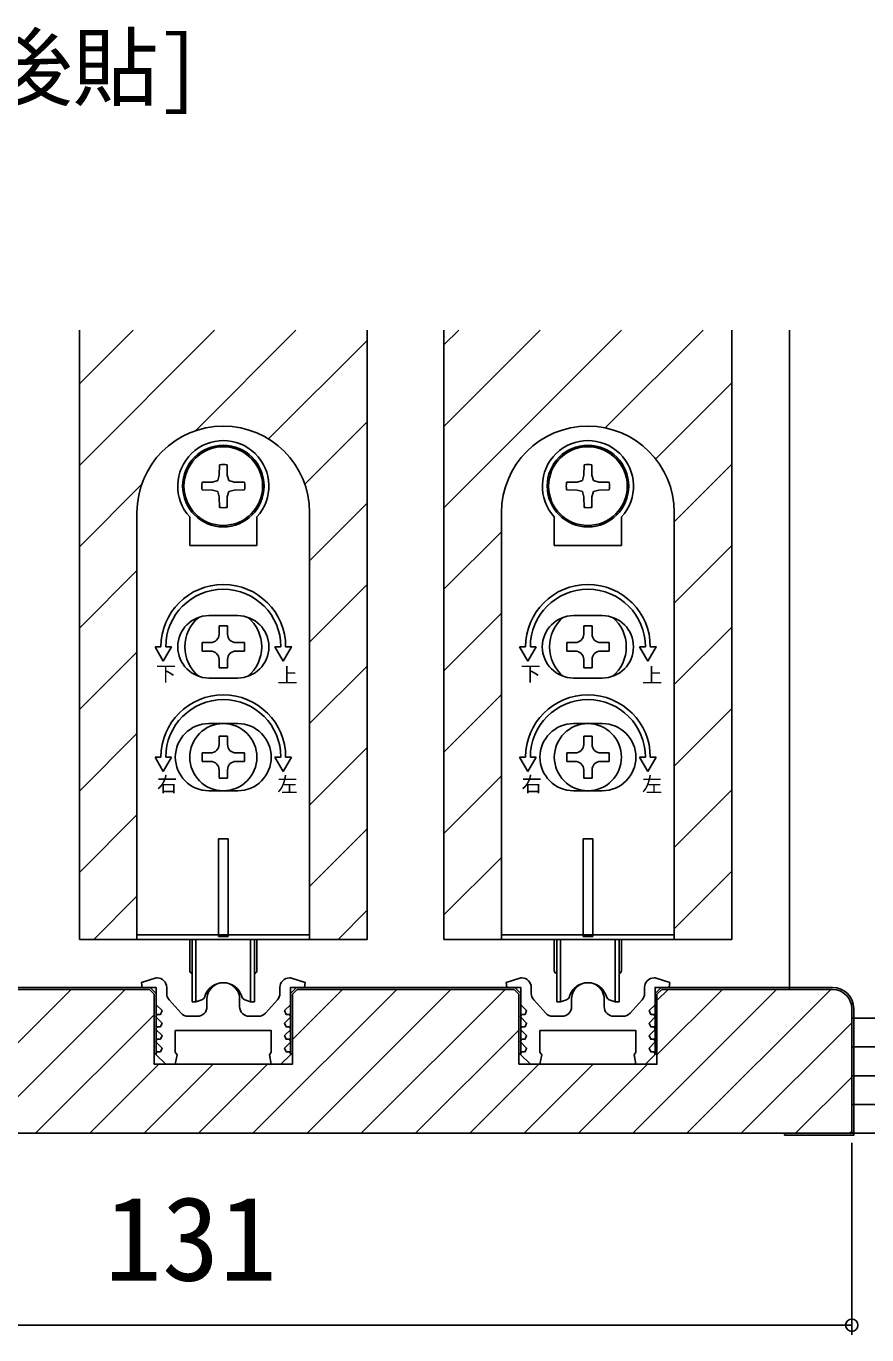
# Model space of a CAD drawing. Units: millimetres, scale not verified. Extents: x -525 to 525, y -783 to 779.
# Drawn here: x 301 to 388.6, y 33.9 to 170.3 of the extents above; entities that cross this region are included whole.
import ezdxf
from ezdxf.enums import TextEntityAlignment as Align

# ---------------------------------------------------------------- set-up
doc = ezdxf.new("R2010")
doc.units = ezdxf.units.MM
doc.header["$LTSCALE"] = 4
for name, color, linetype in [('0-2_USER1', 3, 'Continuous'), ('0-3_YKK_11', 7, 'Continuous'), ('0-4_YKK_12', 2, 'Continuous'), ('0-5_YKK_13', 4, 'Continuous'), ('0-7_YKK_D', 6, 'Continuous'), ('0-9_YSS_K', 3, 'Continuous'), ('0-A_YSS_KE', 3, 'Continuous')]:
    doc.layers.add(name, color=color, linetype=linetype)
doc.styles.add('ＭＳ ゴシック', font='')
doc.styles.get('ＭＳ ゴシック').set_extended_font_data('MS Gothic')

msp = doc.modelspace()

# ---------------------------------------------------------------- linework, layer by layer
at = {"layer": '0-3_YKK_11'}
for p, q in [((315.648, 69.489), (315.648, 70.105)), ((327.448, 70.105), (327.448, 69.489)), ((353.648, 69.489), (353.648, 70.105)), ((365.448, 70.105), (365.448, 69.489)), ((317.15, 67.436), (315.905, 68.82)), ((319.848, 68.905), (319.848, 68.105)), ((323.248, 68.105), (323.248, 68.905)), ((327.192, 68.82), (325.946, 67.436)), ((355.15, 67.436), (353.905, 68.82)), ((357.848, 68.905), (357.848, 68.105)), ((361.248, 68.105), (361.248, 68.905)), ((365.192, 68.82), (363.946, 67.436)), ((318.848, 67.105), (317.894, 67.105)), ((325.203, 67.105), (324.248, 67.105)), ((356.848, 67.105), (355.894, 67.105)), ((363.203, 67.105), (362.248, 67.105))]:
    msp.add_line(p, q, dxfattribs=at)
for points in [[(314.648, 71.105), (314.548, 71.105), (313.016, 70.613), (313.095, 70.105), (314.548, 70.105), (314.548, 68.304), (315.16, 67.693), (314.999, 67.305), (314.636, 67.305), (314.523, 67.03), (315.16, 66.393), (314.999, 66.005), (314.636, 66.005), (314.523, 65.73), (315.16, 65.093), (314.999, 64.705), (314.636, 64.705), (314.523, 64.43), (315.16, 63.793), (314.999, 63.405), (314.636, 63.405), (314.523, 63.131), (315.548, 62.105), (316.548, 62.105), (316.736, 63.068), (316.548, 63.346), (316.548, 65.605)], [(316.548, 65.605), (326.548, 65.605), (326.548, 63.346), (326.361, 63.068), (326.548, 62.105), (327.548, 62.105), (328.574, 63.131), (328.461, 63.405), (328.098, 63.405), (327.937, 63.793), (328.574, 64.43), (328.46, 64.705), (328.098, 64.705), (327.937, 65.093), (328.574, 65.73), (328.46, 66.005), (328.098, 66.005), (327.937, 66.393), (328.574, 67.03), (328.46, 67.305), (328.098, 67.305), (327.937, 67.693), (328.548, 68.304), (328.548, 70.105), (330.001, 70.105), (330.081, 70.613), (328.548, 71.105), (328.448, 71.105)], [(352.648, 71.105), (352.548, 71.105), (351.016, 70.613), (351.095, 70.105), (352.548, 70.105), (352.548, 68.304), (353.16, 67.693), (352.999, 67.305), (352.636, 67.305), (352.523, 67.03), (353.16, 66.393), (352.999, 66.005), (352.636, 66.005), (352.523, 65.73), (353.16, 65.093), (352.999, 64.705), (352.636, 64.705), (352.523, 64.43), (353.16, 63.793), (352.999, 63.405), (352.636, 63.405), (352.523, 63.131), (353.548, 62.105), (354.548, 62.105), (354.736, 63.068), (354.548, 63.346), (354.548, 65.605)], [(354.548, 65.605), (364.548, 65.605), (364.548, 63.346), (364.361, 63.068), (364.548, 62.105), (365.548, 62.105), (366.574, 63.131), (366.461, 63.405), (366.098, 63.405), (365.937, 63.793), (366.574, 64.43), (366.46, 64.705), (366.098, 64.705), (365.937, 65.093), (366.574, 65.73), (366.46, 66.005), (366.098, 66.005), (365.937, 66.393), (366.574, 67.03), (366.46, 67.305), (366.098, 67.305), (365.937, 67.693), (366.548, 68.304), (366.548, 70.105), (368.001, 70.105), (368.081, 70.613), (366.548, 71.105), (366.448, 71.105)]]:
    msp.add_lwpolyline(points, dxfattribs=at)
for centre, radius, start, end in [((314.648, 70.105), 1, 0.00001, 89.99999), ((328.448, 70.105), 1, 90.00001, 179.99999), ((352.648, 70.105), 1, 0.00001, 89.99999), ((366.448, 70.105), 1, 90.00001, 179.99999), ((321.548, 68.905), 1.7, 359.99999, 180.00001), ((359.548, 68.905), 1.7, 359.99999, 180.00001), ((316.648, 69.489), 1, 180.00001, 221.98721), ((326.448, 69.489), 1, 318.01279, 359.99999), ((354.648, 69.489), 1, 180.00001, 221.98721), ((364.448, 69.489), 1, 318.01279, 359.99999), ((317.894, 68.105), 1, 221.98723, 270.00001), ((318.848, 68.105), 1, 270.00001, 359.99999), ((324.248, 68.105), 1, 180.00001, 269.99999), ((325.203, 68.105), 1, 269.99999, 318.01277), ((355.894, 68.105), 1, 221.98723, 270.00001), ((356.848, 68.105), 1, 270.00001, 359.99999), ((362.248, 68.105), 1, 180.00001, 269.99999), ((363.203, 68.105), 1, 269.99999, 318.01277)]:
    msp.add_arc(centre, radius, start, end, dxfattribs=at)
at = {"layer": '0-4_YKK_12'}
for p, q in [((306.548, 138.605), (306.548, 75.105)), ((306.548, 133.003), (312.15, 138.605)), ((306.548, 124.518), (320.635, 138.605)), ((318.637, 128.121), (329.121, 138.605)), ((344.548, 138.605), (344.548, 75.105)), ((344.548, 137.062), (346.091, 138.605)), ((344.548, 128.577), (354.577, 138.605)), ((344.548, 120.091), (363.062, 138.605)), ((361.362, 128.42), (371.547, 138.605)), ((380.548, 138.605), (380.548, 69.905)), ((326.269, 127.268), (336.548, 137.547)), ((366.611, 125.183), (374.548, 133.121)), ((330.049, 122.562), (336.548, 129.062)), ((368.548, 118.636), (374.548, 124.636)), ((306.548, 116.033), (313.032, 122.517)), ((330.548, 114.577), (336.548, 120.577)), ((344.548, 111.606), (350.548, 117.606)), ((368.548, 110.15), (374.548, 116.15)), ((306.548, 107.547), (312.548, 113.547)), ((330.548, 106.091), (336.548, 112.091)), ((344.548, 103.121), (350.548, 109.121)), ((368.548, 101.665), (374.548, 107.665)), ((306.548, 99.062), (312.548, 105.062)), ((330.548, 97.606), (336.548, 103.606)), ((344.548, 94.636), (350.548, 100.636)), ((368.548, 93.18), (374.548, 99.18)), ((306.548, 90.577), (312.548, 96.577)), ((330.548, 89.121), (336.548, 95.121)), ((344.548, 86.15), (350.548, 92.15)), ((368.548, 84.695), (374.548, 90.695)), ((306.548, 82.091), (312.548, 88.091)), ((330.548, 80.636), (336.548, 86.636)), ((344.548, 77.665), (350.548, 83.665)), ((368.548, 76.209), (374.548, 82.209)), ((308.047, 75.105), (312.548, 79.606)), ((333.503, 75.105), (336.548, 78.15)), ((350.473, 75.105), (350.548, 75.18))]:
    msp.add_line(p, q, dxfattribs=at)
for points in [[(306.548, 75.105), (336.548, 75.105), (336.548, 138.605)], [(344.548, 75.105), (374.548, 75.105), (374.548, 138.605)]]:
    msp.add_lwpolyline(points, dxfattribs=at)
at = {"layer": '0-5_YKK_13'}
for p, q in [((321.148, 124.569), (321.129, 123.479)), ((321.948, 124.569), (321.967, 123.479)), ((359.148, 124.569), (359.129, 123.479)), ((359.948, 124.569), (359.967, 123.479)), ((321.129, 123.479), (320.98, 122.923)), ((321.967, 123.479), (322.116, 122.923)), ((322.673, 122.774), (322.116, 122.923)), ((323.763, 122.755), (322.673, 122.774)), ((359.129, 123.479), (358.98, 122.923)), ((359.967, 123.479), (360.116, 122.923)), ((360.673, 122.774), (360.116, 122.923)), ((361.763, 122.755), (360.673, 122.774)), ((322.673, 121.936), (322.116, 121.787)), ((323.763, 121.955), (322.673, 121.936)), ((360.673, 121.936), (360.116, 121.787)), ((361.763, 121.955), (360.673, 121.936)), ((312.548, 119.605), (312.548, 82.605)), ((318.048, 116.155), (318.048, 119.144)), ((325.048, 116.155), (325.048, 119.144)), ((330.548, 82.605), (330.548, 119.605)), ((350.548, 119.605), (350.548, 82.605)), ((356.048, 116.155), (356.048, 119.144)), ((363.048, 116.155), (363.048, 119.144)), ((368.548, 82.605), (368.548, 119.605)), ((318.048, 116.155), (325.048, 116.155)), ((356.048, 116.155), (363.048, 116.155)), ((323.048, 108.855), (320.048, 108.855)), ((321.108, 107.805), (321.108, 106.925)), ((321.988, 107.805), (321.108, 107.805)), ((321.988, 106.925), (321.988, 107.805)), ((361.048, 108.855), (358.048, 108.855)), ((359.108, 107.805), (359.108, 106.925)), ((359.988, 107.805), (359.108, 107.805)), ((359.988, 106.925), (359.988, 107.805)), ((314.432, 105.605), (315.048, 105.605)), ((315.298, 104.105), (314.432, 105.605)), ((315.298, 104.105), (316.164, 105.605)), ((315.548, 105.605), (316.164, 105.605)), ((320.228, 106.045), (319.348, 106.045)), ((319.348, 106.045), (319.348, 105.165)), ((319.348, 105.165), (320.228, 105.165)), ((323.748, 106.045), (322.868, 106.045)), ((322.868, 105.165), (323.748, 105.165)), ((323.748, 105.165), (323.748, 106.045)), ((327.548, 105.605), (326.932, 105.605)), ((327.798, 104.105), (326.932, 105.605)), ((352.432, 105.605), (353.048, 105.605)), ((353.298, 104.105), (352.432, 105.605)), ((353.298, 104.105), (354.164, 105.605)), ((353.548, 105.605), (354.164, 105.605)), ((358.228, 106.045), (357.348, 106.045)), ((357.348, 106.045), (357.348, 105.165)), ((357.348, 105.165), (358.228, 105.165)), ((361.748, 106.045), (360.868, 106.045)), ((360.868, 105.165), (361.748, 105.165)), ((361.748, 105.165), (361.748, 106.045)), ((365.548, 105.605), (364.932, 105.605)), ((365.798, 104.105), (364.932, 105.605)), ((321.108, 104.285), (321.108, 103.405)), ((321.988, 103.405), (321.988, 104.285)), ((359.108, 104.285), (359.108, 103.405)), ((359.988, 103.405), (359.988, 104.285)), ((323.048, 102.355), (320.048, 102.355)), ((321.108, 103.405), (321.988, 103.405)), ((361.048, 102.355), (358.048, 102.355)), ((359.108, 103.405), (359.988, 103.405)), ((320.048, 97.605), (323.048, 97.605)), ((358.048, 97.605), (361.048, 97.605)), ((321.108, 96.305), (321.108, 95.425)), ((321.988, 96.305), (321.108, 96.305)), ((321.988, 95.425), (321.988, 96.305)), ((359.108, 96.305), (359.108, 95.425)), ((359.988, 96.305), (359.108, 96.305)), ((359.988, 95.425), (359.988, 96.305)), ((314.432, 94.105), (315.048, 94.105)), ((315.298, 92.605), (314.432, 94.105)), ((315.298, 92.605), (316.164, 94.105)), ((315.548, 94.105), (316.164, 94.105)), ((320.228, 94.545), (319.348, 94.545)), ((319.348, 94.545), (319.348, 93.665)), ((323.748, 94.545), (322.868, 94.545)), ((323.748, 93.665), (323.748, 94.545)), ((327.798, 92.605), (326.932, 94.105)), ((327.548, 94.105), (326.932, 94.105)), ((327.798, 92.605), (328.664, 94.105)), ((328.664, 94.105), (328.048, 94.105)), ((352.432, 94.105), (353.048, 94.105)), ((353.298, 92.605), (352.432, 94.105)), ((353.298, 92.605), (354.164, 94.105)), ((353.548, 94.105), (354.164, 94.105)), ((358.228, 94.545), (357.348, 94.545)), ((357.348, 94.545), (357.348, 93.665)), ((361.748, 94.545), (360.868, 94.545)), ((361.748, 93.665), (361.748, 94.545)), ((365.798, 92.605), (364.932, 94.105)), ((365.548, 94.105), (364.932, 94.105)), ((365.798, 92.605), (366.664, 94.105)), ((366.664, 94.105), (366.048, 94.105)), ((319.348, 93.665), (320.228, 93.665)), ((321.108, 92.785), (321.108, 91.905)), ((321.988, 91.905), (321.988, 92.785)), ((322.868, 93.665), (323.748, 93.665)), ((357.348, 93.665), (358.228, 93.665)), ((359.108, 92.785), (359.108, 91.905)), ((359.988, 91.905), (359.988, 92.785)), ((360.868, 93.665), (361.748, 93.665)), ((321.108, 91.905), (321.988, 91.905)), ((359.108, 91.905), (359.988, 91.905)), ((320.048, 90.605), (323.048, 90.605)), ((358.048, 90.605), (361.048, 90.605)), ((321.048, 85.605), (322.048, 85.605)), ((321.048, 75.405), (321.048, 85.605)), ((322.048, 85.605), (322.048, 75.405)), ((359.048, 85.605), (360.048, 85.605)), ((359.048, 75.405), (359.048, 85.605)), ((360.048, 85.605), (360.048, 75.405)), ((312.548, 82.605), (312.548, 75.105)), ((350.548, 82.605), (350.548, 75.105)), ((312.548, 75.605), (330.548, 75.605)), ((318.048, 71.857), (318.048, 75.105)), ((318.298, 68.605), (318.298, 75.105)), ((318.698, 68.605), (318.698, 75.105)), ((322.048, 75.405), (321.048, 75.405)), ((324.398, 68.605), (324.398, 75.105)), ((325.048, 75.105), (325.048, 71.857)), ((350.548, 75.605), (368.548, 75.605)), ((356.048, 71.857), (356.048, 75.105)), ((356.298, 68.605), (356.298, 75.105)), ((356.698, 68.605), (356.698, 75.105)), ((360.048, 75.405), (359.048, 75.405)), ((362.398, 68.605), (362.398, 75.105)), ((363.048, 75.105), (363.048, 71.857)), ((318.296, 71.561), (318.298, 71.561)), ((318.298, 71.605), (318.298, 68.605)), ((324.798, 68.605), (324.798, 71.605)), ((324.798, 71.561), (324.8, 71.561)), ((356.296, 71.561), (356.298, 71.561)), ((356.298, 71.605), (356.298, 68.605)), ((362.798, 68.605), (362.798, 71.605)), ((362.798, 71.561), (362.8, 71.561)), ((318.698, 68.605), (318.298, 68.605)), ((318.698, 68.605), (319.318, 68.83)), ((324.398, 68.605), (323.779, 68.83)), ((356.698, 68.605), (356.298, 68.605)), ((356.698, 68.605), (357.318, 68.83)), ((362.398, 68.605), (361.779, 68.83))]:
    msp.add_line(p, q, dxfattribs=at)
for points in [[(319.334, 122.755), (320.424, 122.774), (320.98, 122.923)], [(357.334, 122.755), (358.424, 122.774), (358.98, 122.923)], [(319.334, 121.955), (320.424, 121.936), (320.98, 121.787)], [(321.148, 120.141), (321.129, 121.23), (320.98, 121.787)], [(321.948, 120.141), (321.967, 121.23), (322.116, 121.787)], [(357.334, 121.955), (358.424, 121.936), (358.98, 121.787)], [(359.148, 120.141), (359.129, 121.23), (358.98, 121.787)], [(359.948, 120.141), (359.967, 121.23), (360.116, 121.787)], [(327.798, 104.105), (328.664, 105.605), (328.048, 105.605)], [(365.798, 104.105), (366.664, 105.605), (366.048, 105.605)], [(330.548, 82.605), (330.548, 75.105), (312.548, 75.105)], [(368.548, 82.605), (368.548, 75.105), (350.548, 75.105)], [(324.798, 75.105), (324.798, 68.605), (324.398, 68.605)], [(362.798, 75.105), (362.798, 68.605), (362.398, 68.605)]]:
    msp.add_lwpolyline(points, dxfattribs=at)
for centre, radius in [((321.548, 122.355), 4.25), ((321.548, 122.355), 4.1), ((359.548, 122.355), 4.25), ((359.548, 122.355), 4.1), ((321.548, 94.105), 3.5), ((359.548, 94.105), 3.5)]:
    msp.add_circle(centre, radius, dxfattribs=at)
for centre, radius, start, end in [((321.548, 119.605), 9, 0, 180), ((359.548, 119.605), 9, 0, 180), ((321.548, 122.355), 4.75, 317.4631, 222.5369), ((359.548, 122.355), 4.75, 317.4631, 222.5369), ((321.548, 122.355), 2.25, 79.75965, 100.24035), ((359.548, 122.355), 2.25, 79.75965, 100.24035), ((321.548, 122.355), 2.25, 169.75965, 190.24035), ((321.548, 122.355), 2.25, 349.75965, 10.24035), ((359.548, 122.355), 2.25, 169.75965, 190.24035), ((359.548, 122.355), 2.25, 349.75965, 10.24035), ((321.548, 122.355), 2.25, 259.75965, 280.24035), ((359.548, 122.355), 2.25, 259.75965, 280.24035), ((321.548, 105.605), 6.5, 0, 180), ((359.548, 105.605), 6.5, 0, 180), ((321.548, 105.605), 6, 0, 180), ((359.548, 105.605), 6, 0, 180), ((320.048, 105.605), 3.25, 90, 270), ((321.548, 105.605), 4, 129.83844, 230.16156), ((323.048, 105.605), 3.25, 270, 90), ((321.548, 105.605), 4, 309.83844, 50.16156), ((358.048, 105.605), 3.25, 90, 270), ((359.548, 105.605), 4, 129.83844, 230.16156), ((361.048, 105.605), 3.25, 270, 90), ((359.548, 105.605), 4, 309.83844, 50.16156), ((320.228, 106.925), 0.88, 270, 0), ((322.868, 106.925), 0.88, 180, 270), ((358.228, 106.925), 0.88, 270, 0), ((360.868, 106.925), 0.88, 180, 270), ((320.228, 104.285), 0.88, 0, 90), ((322.868, 104.285), 0.88, 90, 180), ((358.228, 104.285), 0.88, 0, 90), ((360.868, 104.285), 0.88, 90, 180), ((321.548, 94.105), 6.5, 0, 180), ((321.548, 94.105), 6, 0, 180), ((359.548, 94.105), 6.5, 0, 180), ((359.548, 94.105), 6, 0, 180), ((320.048, 94.105), 3.5, 90, 270), ((323.048, 94.105), 3.5, 270, 90), ((358.048, 94.105), 3.5, 90, 270), ((361.048, 94.105), 3.5, 270, 90), ((320.228, 95.425), 0.88, 270, 0), ((322.868, 95.425), 0.88, 180, 270), ((358.228, 95.425), 0.88, 270, 0), ((360.868, 95.425), 0.88, 180, 270), ((320.228, 92.785), 0.88, 0, 90), ((322.868, 92.785), 0.88, 90, 180), ((358.228, 92.785), 0.88, 0, 90), ((360.868, 92.785), 0.88, 90, 180), ((318.348, 71.857), 0.3, 180, 260), ((324.748, 71.857), 0.3, 280, 0), ((356.348, 71.857), 0.3, 180, 260), ((362.748, 71.857), 0.3, 280, 0), ((321.548, 68.605), 2, 16.15012, 163.84988), ((359.548, 68.605), 2, 16.15012, 163.84988), ((319.147, 69.3), 0.5, 290, 343.84988), ((323.95, 69.3), 0.5, 196.15012, 250), ((357.147, 69.3), 0.5, 290, 343.84988), ((361.95, 69.3), 0.5, 196.15012, 250)]:
    msp.add_arc(centre, radius, start, end, dxfattribs=at)
at = {"layer": '0-7_YKK_D'}
for p, q in [((387.048, 53.905), (387.048, 33.905)), ((256.048, 34.905), (387.048, 34.905))]:
    msp.add_line(p, q, dxfattribs=at)
msp.add_circle((387.048, 34.905), 0.637, dxfattribs=at)
at = {"layer": '0-9_YSS_K'}
for p, q in [((290.676, 54.905), (305.676, 69.905)), ((296.332, 54.905), (311.332, 69.905)), ((324.617, 54.905), (339.617, 69.905)), ((328.748, 64.693), (333.96, 69.905)), ((330.273, 54.905), (345.273, 69.905)), ((335.93, 54.905), (350.93, 69.905)), ((364.215, 54.905), (379.215, 69.905)), ((366.748, 68.752), (367.901, 69.905)), ((366.748, 63.096), (373.558, 69.905)), ((369.871, 54.905), (384.871, 69.905)), ((301.989, 54.905), (314.348, 67.264)), ((422.048, 66.905), (387.048, 66.905)), ((341.587, 54.905), (352.348, 65.666)), ((375.528, 54.905), (387.048, 66.425)), ((422.048, 63.905), (387.048, 63.905)), ((307.646, 54.905), (314.846, 62.105)), ((313.303, 54.905), (320.503, 62.105)), ((318.96, 54.905), (326.16, 62.105)), ((347.244, 54.905), (354.444, 62.105)), ((352.901, 54.905), (360.101, 62.105)), ((358.558, 54.905), (365.758, 62.105)), ((381.185, 54.905), (387.048, 60.768)), ((422.048, 60.905), (387.048, 60.905)), ((422.048, 57.905), (387.048, 57.905)), ((221.048, 54.905), (422.048, 54.905)), ((386.842, 54.905), (387.048, 55.111))]:
    msp.add_line(p, q, dxfattribs=at)
at = {"layer": '0-A_YSS_KE'}
for p, q in [((314.348, 63.205), (314.548, 63.205)), ((328.748, 63.205), (328.548, 63.205)), ((352.348, 63.205), (352.548, 63.205)), ((366.748, 63.205), (366.548, 63.205)), ((380.048, 54.905), (380.048, 54.705))]:
    msp.add_line(p, q, dxfattribs=at)
for points in [[(352.348, 62.105), (352.348, 63.205), (352.348, 69.405), (351.848, 69.905), (329.248, 69.905), (328.748, 69.405), (328.748, 63.205), (328.748, 62.105), (314.348, 62.105), (314.348, 63.205), (314.348, 69.405), (313.848, 69.905), (291.248, 69.905), (290.748, 69.405), (290.748, 63.205), (290.748, 62.105), (276.348, 62.105), (276.348, 63.205), (276.348, 69.405), (275.848, 69.905), (258.048, 69.905)], [(314.548, 63.205), (314.548, 69.488), (313.931, 70.105), (291.166, 70.105), (290.548, 69.488), (290.548, 63.205)], [(352.548, 63.205), (352.548, 69.488), (351.931, 70.105), (329.166, 70.105), (328.548, 69.488), (328.548, 63.205)], [(385.048, 69.905), (367.248, 69.905), (366.748, 69.405), (366.748, 63.205), (366.748, 62.105), (352.348, 62.105)], [(385.048, 70.105), (367.166, 70.105), (366.548, 69.488), (366.548, 63.205)], [(256.048, 67.905), (256.048, 54.905), (263.048, 54.905), (380.048, 54.905), (387.048, 54.905), (387.048, 67.905)], [(380.048, 54.705), (387.248, 54.705), (387.248, 67.905)]]:
    msp.add_lwpolyline(points, dxfattribs=at)
for radius in [2.2, 2]:
    msp.add_arc((385.048, 67.905), radius, 0, 90, dxfattribs=at)

# ---------------------------------------------------------------- texts
at = {"layer": '0-2_USER1', "style": 'ＭＳ ゴシック'}
msp.add_text('・薄敷居 四方枠[床後貼]', height=6.598, dxfattribs=at).set_placement((215.852, 160.704), align=Align.BOTTOM_LEFT)
at = {"layer": '0-5_YKK_13', "style": 'ＭＳ ゴシック'}
for s, p in [('下', (314.519, 101.561)), ('下', (352.519, 101.561)), ('上', (327.193, 101.392)), ('上', (365.193, 101.392)), ('右', (314.628, 90.037)), ('左', (327.169, 90.001)), ('右', (352.628, 90.037)), ('左', (365.169, 90.001))]:
    msp.add_text(s, height=1.558, dxfattribs=at).set_placement(p, align=Align.BOTTOM_LEFT)
at = {"layer": '0-7_YKK_D', "style": 'ＭＳ ゴシック'}
msp.add_text('131', height=8.798, dxfattribs=at).set_placement((309.173, 36.905), align=Align.BOTTOM_LEFT)

doc.saveas('drawing.dxf')
